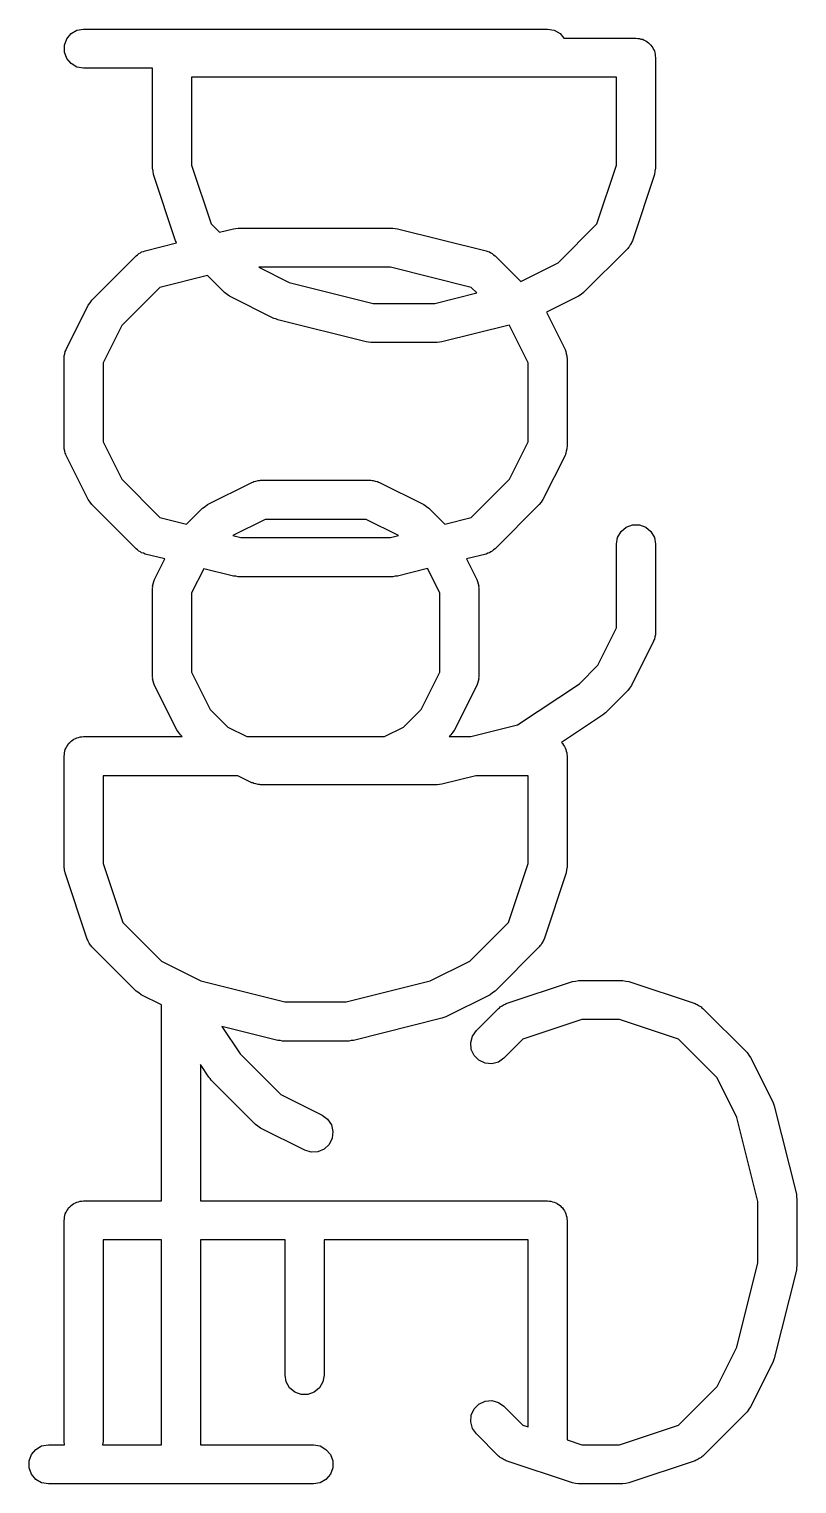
# Model space of a CAD drawing. Extents: x 7.9 to 72.3, y -91 to -26.2.
# Drawn here: x 46.594 to 48.591, y -47.723 to -43.943 of the extents above; entities that cross this region are included whole.
import ezdxf

# ---------------------------------------------------------------- set-up
doc = ezdxf.new("R2010")
doc.units = 0
doc.header["$MEASUREMENT"] = 0
doc.layers.add('BLACK', color=7, linetype='CONTINUOUS')

msp = doc.modelspace()

# ---------------------------------------------------------------- linework, layer by layer
at = {"layer": 'Black'}
for p, q in [((46.6921, -43.9684), (46.7034, -43.9548)), ((46.7034, -43.9548), (46.7187, -43.946)), ((46.7187, -43.946), (46.736, -43.943)), ((46.736, -43.943), (47.9425, -43.943)), ((47.9425, -43.943), (47.9599, -43.946)), ((47.9599, -43.946), (47.9752, -43.9548)), ((47.9752, -43.9548), (47.9849, -43.9665)), ((46.686, -43.9849), (46.6921, -43.9684)), ((46.686, -44.0026), (46.686, -43.9849)), ((46.6921, -44.0192), (46.686, -44.0026)), ((47.9849, -43.9665), (48.1725, -43.9665)), ((48.1725, -43.9665), (48.1769, -43.9672)), ((48.1769, -43.9672), (48.1814, -43.9672)), ((48.1814, -43.9672), (48.1855, -43.9688)), ((48.1855, -43.9688), (48.1899, -43.9695)), ((48.1899, -43.9695), (48.1938, -43.9717)), ((48.1938, -43.9717), (48.1979, -43.9733)), ((48.1979, -43.9733), (48.2014, -43.9761)), ((48.2014, -43.9761), (48.2052, -43.9783)), ((48.2052, -43.9783), (48.2081, -43.9818)), ((48.2081, -43.9818), (48.2115, -43.9846)), ((48.2115, -43.9846), (48.2137, -43.9885)), ((48.2137, -43.9885), (48.2165, -43.9919)), ((48.2165, -43.9919), (48.2181, -43.996)), ((48.2181, -43.996), (48.2203, -43.9999)), ((48.2203, -43.9999), (48.2211, -44.0043)), ((46.7034, -44.0327), (46.6921, -44.0192)), ((46.7187, -44.0415), (46.7034, -44.0327)), ((48.2211, -44.0043), (48.2226, -44.0084)), ((48.2226, -44.0084), (48.2226, -44.0129)), ((48.2226, -44.0129), (48.2233, -44.0173)), ((48.2233, -44.0173), (48.2233, -44.3045)), ((46.736, -44.0446), (46.7187, -44.0415)), ((46.9152, -44.0446), (46.736, -44.0446)), ((46.9152, -44.3045), (46.9152, -44.0446)), ((47.0168, -44.0681), (47.0168, -44.2963)), ((48.1217, -44.0681), (47.0168, -44.0681)), ((48.1217, -44.2963), (48.1217, -44.0681)), ((46.9167, -44.3125), (46.9152, -44.3045)), ((47.0168, -44.2963), (47.0679, -44.4494)), ((48.0707, -44.4494), (48.1217, -44.2963)), ((48.2233, -44.3045), (48.2219, -44.3125)), ((46.9179, -44.3206), (46.9167, -44.3125)), ((46.9753, -44.4929), (46.9179, -44.3206)), ((48.2207, -44.3206), (48.1633, -44.4929)), ((48.2219, -44.3125), (48.2207, -44.3206)), ((47.0679, -44.4494), (47.0892, -44.4707)), ((47.9701, -44.55), (48.0707, -44.4494)), ((46.9767, -44.4955), (46.9753, -44.4929)), ((47.0892, -44.4707), (47.1259, -44.4616)), ((47.1259, -44.4616), (47.1321, -44.4611)), ((47.1321, -44.4611), (47.1382, -44.46)), ((47.1382, -44.46), (47.5404, -44.46)), ((47.5404, -44.46), (47.5465, -44.4611)), ((47.5465, -44.4611), (47.5527, -44.4616)), ((47.5527, -44.4616), (47.7825, -44.519)), ((48.1633, -44.4929), (48.1619, -44.4955)), ((46.8725, -44.5324), (46.8765, -44.5296)), ((46.8765, -44.5296), (46.88, -44.5262)), ((46.88, -44.5262), (46.8836, -44.5246)), ((46.8836, -44.5246), (46.8869, -44.5222)), ((46.8869, -44.5222), (46.8916, -44.521)), ((46.8916, -44.521), (46.8961, -44.519)), ((46.8961, -44.519), (46.9776, -44.4986)), ((46.9775, -44.4983), (46.9767, -44.4955)), ((46.9776, -44.4986), (46.9775, -44.4983)), ((47.7825, -44.519), (47.787, -44.521)), ((47.787, -44.521), (47.7917, -44.5222)), ((47.7917, -44.5222), (47.7949, -44.5245)), ((47.7949, -44.5245), (47.7986, -44.5262)), ((47.7986, -44.5262), (47.8021, -44.5296)), ((47.8021, -44.5296), (47.8061, -44.5324)), ((48.151, -44.5128), (48.0361, -44.6277)), ((48.1527, -44.5104), (48.151, -44.5128)), ((48.1549, -44.5085), (48.1527, -44.5104)), ((48.1577, -44.5032), (48.1549, -44.5085)), ((48.1611, -44.4983), (48.1577, -44.5032)), ((48.1619, -44.4955), (48.1611, -44.4983)), ((46.7576, -44.6473), (46.8725, -44.5324)), ((47.1917, -44.5616), (47.271, -44.6013)), ((47.5341, -44.5616), (47.1917, -44.5616)), ((47.7442, -44.6142), (47.5341, -44.5616)), ((47.8061, -44.5324), (47.8726, -44.5988)), ((47.8726, -44.5988), (47.9701, -44.55)), ((47.058, -44.5832), (46.9344, -44.6142)), ((47.1025, -44.6277), (47.058, -44.5832)), ((47.271, -44.6013), (47.4894, -44.6559)), ((46.9344, -44.6142), (46.8352, -44.7133)), ((47.1092, -44.6324), (47.1025, -44.6277)), ((47.1157, -44.6372), (47.1092, -44.6324)), ((47.2306, -44.6947), (47.1157, -44.6372)), ((47.6492, -44.6559), (47.7586, -44.6285)), ((47.7586, -44.6285), (47.7442, -44.6142)), ((48.0229, -44.6372), (47.9397, -44.6788)), ((48.0295, -44.6324), (48.0229, -44.6372)), ((48.0361, -44.6277), (48.0295, -44.6324)), ((46.6906, -44.7754), (46.7481, -44.6605)), ((46.7481, -44.6605), (46.7529, -44.6539)), ((46.7529, -44.6539), (46.7576, -44.6473)), ((47.4894, -44.6559), (47.6492, -44.6559)), ((47.9397, -44.6788), (47.988, -44.7754)), ((46.8352, -44.7133), (46.7868, -44.8101)), ((47.2359, -44.6963), (47.2306, -44.6947)), ((47.241, -44.6985), (47.2359, -44.6963)), ((47.4708, -44.756), (47.241, -44.6985)), ((47.8424, -44.7123), (47.6678, -44.756)), ((47.8433, -44.7133), (47.8424, -44.7123)), ((47.8917, -44.8101), (47.8433, -44.7133)), ((47.477, -44.7564), (47.4708, -44.756)), ((47.4831, -44.7575), (47.477, -44.7564)), ((47.6555, -44.7575), (47.4831, -44.7575)), ((47.6616, -44.7564), (47.6555, -44.7575)), ((47.6678, -44.756), (47.6616, -44.7564)), ((46.6852, -44.7981), (46.6858, -44.7952)), ((46.6856, -44.7923), (46.6873, -44.7866)), ((46.6858, -44.7952), (46.6856, -44.7923)), ((46.6873, -44.7866), (46.6883, -44.7807)), ((46.6883, -44.7807), (46.6898, -44.7782)), ((46.6898, -44.7782), (46.6906, -44.7754)), ((47.988, -44.7754), (47.9888, -44.7782)), ((47.9888, -44.7782), (47.9903, -44.7807)), ((47.9903, -44.7807), (47.9913, -44.7866)), ((47.9913, -44.7866), (47.993, -44.7923)), ((47.993, -44.7923), (47.9928, -44.7952)), ((47.9928, -44.7952), (47.9933, -44.7981)), ((46.6852, -45.0279), (46.6852, -44.7981)), ((46.7868, -44.8101), (46.7868, -45.0159)), ((47.8917, -45.0159), (47.8917, -44.8101)), ((47.9933, -44.7981), (47.9933, -45.0279)), ((46.7868, -45.0159), (46.8353, -45.1127)), ((47.8433, -45.1127), (47.8917, -45.0159)), ((46.6858, -45.0308), (46.6852, -45.0279)), ((46.6856, -45.0337), (46.6858, -45.0308)), ((46.6873, -45.0394), (46.6856, -45.0337)), ((46.6883, -45.0453), (46.6873, -45.0394)), ((46.6898, -45.0478), (46.6883, -45.0453)), ((46.6906, -45.0506), (46.6898, -45.0478)), ((46.7481, -45.1655), (46.6906, -45.0506)), ((47.988, -45.0506), (47.9305, -45.1655)), ((47.9888, -45.0478), (47.988, -45.0506)), ((47.9903, -45.0453), (47.9888, -45.0478)), ((47.9913, -45.0394), (47.9903, -45.0453)), ((47.993, -45.0337), (47.9913, -45.0394)), ((47.9933, -45.0279), (47.9928, -45.0308)), ((47.9928, -45.0308), (47.993, -45.0337)), ((46.8353, -45.1127), (46.9344, -45.2118)), ((47.0582, -45.1783), (47.1731, -45.1209)), ((47.1731, -45.1209), (47.1759, -45.12)), ((47.1759, -45.12), (47.1785, -45.1186)), ((47.1785, -45.1186), (47.1843, -45.1175)), ((47.1843, -45.1175), (47.19, -45.1158)), ((47.19, -45.1158), (47.193, -45.116)), ((47.193, -45.116), (47.1959, -45.1155)), ((47.1959, -45.1155), (47.4831, -45.1155)), ((47.4831, -45.1155), (47.486, -45.116)), ((47.486, -45.116), (47.4889, -45.1158)), ((47.4889, -45.1158), (47.4946, -45.1175)), ((47.4946, -45.1175), (47.5005, -45.1186)), ((47.5005, -45.1186), (47.503, -45.12)), ((47.503, -45.12), (47.5058, -45.1209)), ((47.5058, -45.1209), (47.6207, -45.1783)), ((47.7442, -45.2118), (47.8433, -45.1127)), ((46.7529, -45.1721), (46.7481, -45.1655)), ((46.7576, -45.1787), (46.7529, -45.1721)), ((47.9257, -45.1721), (47.921, -45.1787)), ((47.9305, -45.1655), (47.9257, -45.1721)), ((46.8725, -45.2936), (46.7576, -45.1787)), ((46.9344, -45.2118), (47.0037, -45.2292)), ((47.0037, -45.2292), (47.045, -45.1878)), ((47.045, -45.1878), (47.0517, -45.1832)), ((47.0517, -45.1832), (47.0582, -45.1783)), ((47.6207, -45.1783), (47.6273, -45.1832)), ((47.6273, -45.1832), (47.6339, -45.1878)), ((47.6339, -45.1878), (47.6752, -45.2291)), ((47.6752, -45.2291), (47.7442, -45.2118)), ((47.921, -45.1787), (47.8061, -45.2936)), ((47.2078, -45.2171), (47.1237, -45.2592)), ((47.4711, -45.2171), (47.2078, -45.2171)), ((47.5551, -45.2591), (47.4711, -45.2171)), ((48.1248, -45.2638), (48.1336, -45.2486)), ((48.1336, -45.2486), (48.1471, -45.2372)), ((48.1471, -45.2372), (48.1637, -45.2312)), ((48.1637, -45.2312), (48.1814, -45.2312)), ((48.1814, -45.2312), (48.1979, -45.2372)), ((48.1979, -45.2372), (48.2115, -45.2486)), ((48.2115, -45.2486), (48.2203, -45.2638)), ((47.1237, -45.2592), (47.1445, -45.2644)), ((47.1445, -45.2644), (47.5341, -45.2644)), ((47.5341, -45.2644), (47.5551, -45.2591)), ((48.1217, -45.2812), (48.1248, -45.2638)), ((48.1217, -45.499), (48.1217, -45.2812)), ((48.2203, -45.2638), (48.2233, -45.2812)), ((48.2233, -45.2812), (48.2233, -45.511)), ((46.8765, -45.2964), (46.8725, -45.2936)), ((46.88, -45.2998), (46.8765, -45.2964)), ((46.8836, -45.3014), (46.88, -45.2998)), ((46.8869, -45.3038), (46.8836, -45.3014)), ((46.8916, -45.305), (46.8869, -45.3038)), ((46.8961, -45.307), (46.8916, -45.305)), ((46.9474, -45.3198), (46.8961, -45.307)), ((46.9206, -45.3734), (46.9474, -45.3198)), ((47.7825, -45.307), (47.7315, -45.3197)), ((47.7315, -45.3197), (47.7584, -45.3734)), ((47.787, -45.305), (47.7825, -45.307)), ((47.7917, -45.3038), (47.787, -45.305)), ((47.795, -45.3014), (47.7917, -45.3038)), ((47.7986, -45.2998), (47.795, -45.3014)), ((47.8021, -45.2964), (47.7986, -45.2998)), ((47.8061, -45.2936), (47.8021, -45.2964)), ((47.0484, -45.3451), (47.0168, -45.4081)), ((47.1259, -45.3644), (47.0484, -45.3451)), ((47.6306, -45.345), (47.5527, -45.3644)), ((47.6621, -45.4081), (47.6306, -45.345)), ((46.9152, -45.3961), (46.9158, -45.3932)), ((46.9152, -45.6259), (46.9152, -45.3961)), ((46.9156, -45.3903), (46.9173, -45.3846)), ((46.9158, -45.3932), (46.9156, -45.3903)), ((46.9173, -45.3846), (46.9183, -45.3787)), ((46.9183, -45.3787), (46.9198, -45.3762)), ((46.9198, -45.3762), (46.9206, -45.3734)), ((47.1321, -45.3649), (47.1259, -45.3644)), ((47.1382, -45.366), (47.1321, -45.3649)), ((47.5404, -45.366), (47.1382, -45.366)), ((47.5465, -45.3649), (47.5404, -45.366)), ((47.5527, -45.3644), (47.5465, -45.3649)), ((47.7584, -45.3734), (47.7592, -45.3762)), ((47.7592, -45.3762), (47.7607, -45.3787)), ((47.7607, -45.3787), (47.7617, -45.3846)), ((47.7617, -45.3846), (47.7634, -45.3903)), ((47.7634, -45.3903), (47.7632, -45.3932)), ((47.7632, -45.3932), (47.7637, -45.3961)), ((47.7637, -45.3961), (47.7637, -45.6259)), ((47.0168, -45.4081), (47.0168, -45.6139)), ((47.6621, -45.6139), (47.6621, -45.4081)), ((48.0733, -45.5958), (48.1217, -45.499)), ((48.2233, -45.511), (48.2228, -45.5139)), ((48.2228, -45.5139), (48.223, -45.5168)), ((48.218, -45.5337), (48.1605, -45.6486)), ((48.2188, -45.5309), (48.218, -45.5337)), ((48.2203, -45.5284), (48.2188, -45.5309)), ((48.2213, -45.5225), (48.2203, -45.5284)), ((48.223, -45.5168), (48.2213, -45.5225)), ((46.9158, -45.6288), (46.9152, -45.6259)), ((47.0168, -45.6139), (47.0652, -45.7107)), ((47.6137, -45.7107), (47.6621, -45.6139)), ((47.7637, -45.6259), (47.7632, -45.6288)), ((48.0253, -45.6439), (48.0733, -45.5958)), ((46.9156, -45.6317), (46.9158, -45.6288)), ((46.9173, -45.6374), (46.9156, -45.6317)), ((46.9183, -45.6433), (46.9173, -45.6374)), ((46.9198, -45.6458), (46.9183, -45.6433)), ((46.9206, -45.6486), (46.9198, -45.6458)), ((46.9781, -45.7636), (46.9206, -45.6486)), ((47.7584, -45.6486), (47.7009, -45.7636)), ((47.7592, -45.6458), (47.7584, -45.6486)), ((47.7607, -45.6433), (47.7592, -45.6458)), ((47.7617, -45.6374), (47.7607, -45.6433)), ((47.7634, -45.6317), (47.7617, -45.6374)), ((47.7632, -45.6288), (47.7634, -45.6317)), ((47.8644, -45.7511), (48.0253, -45.6439)), ((48.151, -45.6619), (48.0936, -45.7193)), ((48.1557, -45.6552), (48.151, -45.6619)), ((48.1605, -45.6486), (48.1557, -45.6552)), ((47.0652, -45.7107), (47.111, -45.7565)), ((47.5679, -45.7565), (47.6137, -45.7107)), ((48.0858, -45.7256), (47.9786, -45.7972)), ((48.0895, -45.7222), (48.0858, -45.7256)), ((48.0936, -45.7193), (48.0895, -45.7222)), ((46.9829, -45.7701), (46.9781, -45.7636)), ((46.9876, -45.7768), (46.9829, -45.7701)), ((46.9923, -45.7814), (46.9876, -45.7768)), ((47.111, -45.7565), (47.1608, -45.7814)), ((47.5181, -45.7814), (47.5679, -45.7565)), ((47.6914, -45.7768), (47.6867, -45.7814)), ((47.6961, -45.7701), (47.6914, -45.7768)), ((47.7009, -45.7636), (47.6961, -45.7701)), ((47.7432, -45.7814), (47.8644, -45.7511)), ((46.6875, -45.8192), (46.6883, -45.8149)), ((46.6883, -45.8149), (46.6905, -45.811)), ((46.6905, -45.811), (46.6921, -45.8068)), ((46.6921, -45.8068), (46.6949, -45.8034)), ((46.6949, -45.8034), (46.6971, -45.7996)), ((46.6971, -45.7996), (46.7005, -45.7967)), ((46.7005, -45.7967), (46.7034, -45.7933)), ((46.7034, -45.7933), (46.7072, -45.7911)), ((46.7072, -45.7911), (46.7106, -45.7882)), ((46.7106, -45.7882), (46.7148, -45.7867)), ((46.7148, -45.7867), (46.7187, -45.7845)), ((46.7187, -45.7845), (46.7231, -45.7837)), ((46.7231, -45.7837), (46.7272, -45.7822)), ((46.7272, -45.7822), (46.7317, -45.7822)), ((46.7317, -45.7822), (46.736, -45.7814)), ((46.736, -45.7814), (46.9923, -45.7814)), ((47.1608, -45.7814), (47.5181, -45.7814)), ((47.6867, -45.7814), (47.7432, -45.7814)), ((47.9786, -45.7972), (47.9815, -45.7996)), ((47.9815, -45.7996), (47.9837, -45.8034)), ((47.9837, -45.8034), (47.9865, -45.8068)), ((47.9865, -45.8068), (47.9881, -45.811)), ((47.9881, -45.811), (47.9903, -45.8149)), ((47.9903, -45.8149), (47.9911, -45.8192)), ((46.6852, -45.8322), (46.686, -45.8279)), ((46.6852, -46.1195), (46.6852, -45.8322)), ((46.686, -45.8234), (46.6875, -45.8192)), ((46.686, -45.8279), (46.686, -45.8234)), ((47.9911, -45.8192), (47.9926, -45.8234)), ((47.9926, -45.8234), (47.9926, -45.8279)), ((47.9926, -45.8279), (47.9933, -45.8322)), ((47.9933, -45.8322), (47.9933, -46.1195)), ((47.1369, -45.883), (46.7868, -45.883)), ((46.7868, -45.883), (46.7868, -46.1113)), ((47.1731, -45.9012), (47.1369, -45.883)), ((47.7557, -45.883), (47.6678, -45.905)), ((47.8917, -45.883), (47.7557, -45.883)), ((47.8917, -46.1113), (47.8917, -45.883)), ((47.1759, -45.902), (47.1731, -45.9012)), ((47.1785, -45.9035), (47.1759, -45.902)), ((47.1843, -45.9045), (47.1785, -45.9035)), ((47.19, -45.9062), (47.1843, -45.9045)), ((47.193, -45.906), (47.19, -45.9062)), ((47.1959, -45.9065), (47.193, -45.906)), ((47.6555, -45.9065), (47.1959, -45.9065)), ((47.6616, -45.9055), (47.6555, -45.9065)), ((47.6678, -45.905), (47.6616, -45.9055)), ((46.6867, -46.1275), (46.6852, -46.1195)), ((46.7868, -46.1113), (46.8379, -46.2644)), ((47.8407, -46.2644), (47.8917, -46.1113)), ((47.9933, -46.1195), (47.9919, -46.1275)), ((46.6879, -46.1356), (46.6867, -46.1275)), ((46.7453, -46.3079), (46.6879, -46.1356)), ((47.9907, -46.1356), (47.9333, -46.3079)), ((47.9919, -46.1275), (47.9907, -46.1356)), ((46.8379, -46.2644), (46.9385, -46.365)), ((47.7401, -46.365), (47.8407, -46.2644)), ((46.7467, -46.3105), (46.7453, -46.3079)), ((47.9333, -46.3079), (47.9319, -46.3105)), ((46.7475, -46.3133), (46.7467, -46.3105)), ((46.7509, -46.3182), (46.7475, -46.3133)), ((46.7537, -46.3234), (46.7509, -46.3182)), ((46.7559, -46.3254), (46.7537, -46.3234)), ((46.7576, -46.3278), (46.7559, -46.3254)), ((46.8725, -46.4427), (46.7576, -46.3278)), ((47.921, -46.3278), (47.8061, -46.4427)), ((47.9227, -46.3254), (47.921, -46.3278)), ((47.9249, -46.3234), (47.9227, -46.3254)), ((47.9277, -46.3182), (47.9249, -46.3234)), ((47.9311, -46.3133), (47.9277, -46.3182)), ((47.9319, -46.3105), (47.9311, -46.3133)), ((46.9385, -46.365), (47.041, -46.4163)), ((47.6376, -46.4163), (47.7401, -46.365)), ((47.041, -46.4163), (47.2594, -46.4709)), ((47.4192, -46.4709), (47.6376, -46.4163)), ((47.8347, -46.4753), (48.0071, -46.4179)), ((48.0071, -46.4179), (48.0151, -46.4167)), ((48.0151, -46.4167), (48.0231, -46.4152)), ((48.0231, -46.4152), (48.138, -46.4152)), ((48.138, -46.4152), (48.146, -46.4167)), ((48.146, -46.4167), (48.1541, -46.4179)), ((48.1541, -46.4179), (48.3264, -46.4753)), ((46.8792, -46.4474), (46.8725, -46.4427)), ((46.8857, -46.4522), (46.8792, -46.4474)), ((46.9382, -46.4784), (46.8857, -46.4522)), ((47.7929, -46.4522), (47.678, -46.5097)), ((47.7995, -46.4473), (47.7929, -46.4522)), ((47.8061, -46.4427), (47.7995, -46.4473)), ((46.9382, -46.9879), (46.9382, -46.4784)), ((47.2594, -46.4709), (47.4192, -46.4709)), ((47.7574, -46.545), (47.8148, -46.4876)), ((47.8148, -46.4876), (47.8172, -46.4859)), ((47.8172, -46.4859), (47.8192, -46.4837)), ((47.8192, -46.4837), (47.8244, -46.4809)), ((47.8244, -46.4809), (47.8293, -46.4775)), ((47.8293, -46.4775), (47.8321, -46.4767)), ((47.8321, -46.4767), (47.8347, -46.4753)), ((48.3264, -46.4753), (48.329, -46.4767)), ((48.329, -46.4767), (48.3318, -46.4775)), ((48.3318, -46.4775), (48.3367, -46.4809)), ((48.3367, -46.4809), (48.342, -46.4837)), ((48.342, -46.4837), (48.3439, -46.4859)), ((48.3439, -46.4859), (48.3463, -46.4876)), ((48.3463, -46.4876), (48.4612, -46.6025)), ((47.2408, -46.5709), (47.0958, -46.5347)), ((47.0958, -46.5347), (47.1434, -46.606)), ((47.6676, -46.5135), (47.4378, -46.5709)), ((47.6727, -46.5112), (47.6676, -46.5135)), ((47.678, -46.5097), (47.6727, -46.5112)), ((48.0314, -46.5168), (47.8782, -46.5679)), ((48.1298, -46.5168), (48.0314, -46.5168)), ((48.2829, -46.5679), (48.1298, -46.5168)), ((47.247, -46.5714), (47.2408, -46.5709)), ((47.2531, -46.5725), (47.247, -46.5714)), ((47.4255, -46.5725), (47.2531, -46.5725)), ((47.4316, -46.5714), (47.4255, -46.5725)), ((47.4378, -46.5709), (47.4316, -46.5714)), ((47.7427, -46.5765), (47.7473, -46.5595)), ((47.7473, -46.5595), (47.7574, -46.545)), ((47.8782, -46.5679), (47.8292, -46.6169)), ((48.3835, -46.6685), (48.2829, -46.5679)), ((47.1434, -46.606), (47.2489, -46.7116)), ((47.7442, -46.5941), (47.7427, -46.5765)), ((47.7517, -46.6101), (47.7442, -46.5941)), ((47.7642, -46.6226), (47.7517, -46.6101)), ((48.4612, -46.6025), (48.4659, -46.6092)), ((48.4659, -46.6092), (48.4707, -46.6157)), ((47.0616, -46.6666), (47.0398, -46.6338)), ((47.0398, -46.6338), (47.0398, -46.9879)), ((47.7802, -46.63), (47.7642, -46.6226)), ((47.7977, -46.6316), (47.7802, -46.63)), ((47.8148, -46.627), (47.7977, -46.6316)), ((47.8292, -46.6169), (47.8148, -46.627)), ((48.4707, -46.6157), (48.5282, -46.7306)), ((47.0651, -46.6702), (47.0616, -46.6666)), ((47.068, -46.6743), (47.0651, -46.6702)), ((47.1829, -46.7892), (47.068, -46.6743)), ((48.4348, -46.771), (48.3835, -46.6685)), ((47.2489, -46.7116), (47.3564, -46.7653)), ((48.5282, -46.7306), (48.5298, -46.7359)), ((48.5298, -46.7359), (48.532, -46.741)), ((48.532, -46.741), (48.5895, -46.9708)), ((47.1895, -46.7939), (47.1829, -46.7892)), ((47.1961, -46.7987), (47.1895, -46.7939)), ((47.311, -46.8562), (47.1961, -46.7987)), ((47.3564, -46.7653), (47.3706, -46.7758)), ((47.3706, -46.7758), (47.3803, -46.7906)), ((47.3803, -46.7906), (47.3844, -46.8077)), ((48.4894, -46.9894), (48.4348, -46.771)), ((47.3824, -46.8252), (47.3745, -46.841)), ((47.3844, -46.8077), (47.3824, -46.8252)), ((47.3279, -46.8612), (47.311, -46.8562)), ((47.3455, -46.8602), (47.3279, -46.8612)), ((47.3617, -46.8532), (47.3455, -46.8602)), ((47.3745, -46.841), (47.3617, -46.8532)), ((46.7231, -46.9902), (46.7272, -46.9887)), ((46.7272, -46.9887), (46.7317, -46.9887)), ((46.7317, -46.9887), (46.736, -46.9879)), ((46.736, -46.9879), (46.9382, -46.9879)), ((47.0398, -46.9879), (47.9425, -46.9879)), ((47.9425, -46.9879), (47.9469, -46.9887)), ((47.9469, -46.9887), (47.9514, -46.9887)), ((47.9514, -46.9887), (47.9555, -46.9902)), ((48.5895, -46.9708), (48.5899, -46.977)), ((48.5899, -46.977), (48.591, -46.9831)), ((48.591, -46.9831), (48.591, -47.1555)), ((46.686, -47.0299), (46.6875, -47.0257)), ((46.6875, -47.0257), (46.6883, -47.0214)), ((46.6883, -47.0214), (46.6905, -47.0175)), ((46.6905, -47.0175), (46.6921, -47.0133)), ((46.6921, -47.0133), (46.6949, -47.0099)), ((46.6949, -47.0099), (46.6971, -47.0061)), ((46.6971, -47.0061), (46.7005, -47.0032)), ((46.7005, -47.0032), (46.7034, -46.9998)), ((46.7034, -46.9998), (46.7072, -46.9976)), ((46.7072, -46.9976), (46.7106, -46.9947)), ((46.7106, -46.9947), (46.7148, -46.9932)), ((46.7148, -46.9932), (46.7187, -46.991)), ((46.7187, -46.991), (46.7231, -46.9902)), ((47.9555, -46.9902), (47.9599, -46.991)), ((47.9599, -46.991), (47.9638, -46.9932)), ((47.9638, -46.9932), (47.9679, -46.9947)), ((47.9679, -46.9947), (47.9714, -46.9976)), ((47.9714, -46.9976), (47.9752, -46.9998)), ((47.9752, -46.9998), (47.9781, -47.0032)), ((47.9781, -47.0032), (47.9815, -47.0061)), ((47.9815, -47.0061), (47.9837, -47.0099)), ((47.9837, -47.0099), (47.9865, -47.0133)), ((47.9865, -47.0133), (47.9881, -47.0175)), ((47.9881, -47.0175), (47.9903, -47.0214)), ((47.9903, -47.0214), (47.9911, -47.0257)), ((47.9911, -47.0257), (47.9926, -47.0299)), ((48.4894, -47.1492), (48.4894, -46.9894)), ((46.6852, -47.0387), (46.686, -47.0344)), ((46.6852, -47.6133), (46.6852, -47.0387)), ((46.686, -47.0344), (46.686, -47.0299)), ((47.9926, -47.0299), (47.9926, -47.0344)), ((47.9926, -47.0344), (47.9933, -47.0387)), ((47.9933, -47.0387), (47.9933, -47.6091)), ((46.7868, -47.0895), (46.7868, -47.6133)), ((46.9382, -47.0895), (46.7868, -47.0895)), ((46.9382, -47.6217), (46.9382, -47.0895)), ((47.2598, -47.0895), (47.0398, -47.0895)), ((47.0398, -47.0895), (47.0398, -47.6217)), ((47.2598, -47.4409), (47.2598, -47.0895)), ((47.8917, -47.0895), (47.3614, -47.0895)), ((47.3614, -47.0895), (47.3614, -47.4409)), ((47.8917, -47.5752), (47.8917, -47.0895)), ((48.4348, -47.3676), (48.4894, -47.1492)), ((48.5895, -47.1678), (48.532, -47.3976)), ((48.5899, -47.1616), (48.5895, -47.1678)), ((48.591, -47.1555), (48.5899, -47.1616)), ((48.3835, -47.4701), (48.4348, -47.3676)), ((48.5298, -47.4027), (48.5282, -47.408)), ((48.532, -47.3976), (48.5298, -47.4027)), ((47.2628, -47.4583), (47.2598, -47.4409)), ((47.3614, -47.4409), (47.3583, -47.4583)), ((48.5282, -47.408), (48.4707, -47.5229)), ((47.2717, -47.4736), (47.2628, -47.4583)), ((47.2852, -47.4849), (47.2717, -47.4736)), ((47.3495, -47.4736), (47.336, -47.4849)), ((47.3583, -47.4583), (47.3495, -47.4736)), ((48.2829, -47.5707), (48.3835, -47.4701)), ((47.3017, -47.4909), (47.2852, -47.4849)), ((47.3194, -47.4909), (47.3017, -47.4909)), ((47.336, -47.4849), (47.3194, -47.4909)), ((47.7517, -47.5285), (47.7642, -47.516)), ((47.7642, -47.516), (47.7802, -47.5086)), ((47.7802, -47.5086), (47.7977, -47.507)), ((47.7977, -47.507), (47.8148, -47.5116)), ((47.8148, -47.5116), (47.8292, -47.5217)), ((47.7427, -47.5621), (47.7442, -47.5445)), ((47.7442, -47.5445), (47.7517, -47.5285)), ((47.8292, -47.5217), (47.8782, -47.5707)), ((48.4612, -47.5361), (48.3463, -47.651)), ((48.4659, -47.5294), (48.4612, -47.5361)), ((48.4707, -47.5229), (48.4659, -47.5294)), ((47.7473, -47.5791), (47.7427, -47.5621)), ((47.7574, -47.5936), (47.7473, -47.5791)), ((47.8148, -47.651), (47.7574, -47.5936)), ((47.8782, -47.5707), (47.8917, -47.5752)), ((48.1298, -47.6217), (48.2829, -47.5707)), ((46.6116, -47.6336), (46.6269, -47.6248)), ((46.6269, -47.6248), (46.6443, -47.6217)), ((46.6443, -47.6217), (46.6867, -47.6217)), ((46.6867, -47.6217), (46.6852, -47.6133)), ((46.7868, -47.6133), (46.7854, -47.6217)), ((46.7854, -47.6217), (46.9382, -47.6217)), ((47.0398, -47.6217), (47.3337, -47.6217)), ((47.3337, -47.6217), (47.3511, -47.6248)), ((47.3511, -47.6248), (47.3663, -47.6336)), ((47.9933, -47.6091), (48.0314, -47.6217)), ((48.0314, -47.6217), (48.1298, -47.6217)), ((46.5942, -47.6637), (46.6003, -47.6471)), ((46.5942, -47.6814), (46.5942, -47.6637)), ((46.6003, -47.6471), (46.6116, -47.6336)), ((47.3663, -47.6336), (47.3777, -47.6471)), ((47.3777, -47.6471), (47.3837, -47.6637)), ((47.3837, -47.6637), (47.3837, -47.6814)), ((47.8172, -47.6527), (47.8148, -47.651)), ((47.8192, -47.6549), (47.8172, -47.6527)), ((47.8244, -47.6577), (47.8192, -47.6549)), ((47.8293, -47.6611), (47.8244, -47.6577)), ((47.8321, -47.6619), (47.8293, -47.6611)), ((47.8347, -47.6633), (47.8321, -47.6619)), ((48.0071, -47.7207), (47.8347, -47.6633)), ((48.3264, -47.6633), (48.1541, -47.7207)), ((48.329, -47.6619), (48.3264, -47.6633)), ((48.3318, -47.6611), (48.329, -47.6619)), ((48.3367, -47.6577), (48.3318, -47.6611)), ((48.342, -47.6549), (48.3367, -47.6577)), ((48.3439, -47.6527), (48.342, -47.6549)), ((48.3463, -47.651), (48.3439, -47.6527)), ((46.6003, -47.6979), (46.5942, -47.6814)), ((46.6116, -47.7115), (46.6003, -47.6979)), ((47.3777, -47.6979), (47.3663, -47.7115)), ((47.3837, -47.6814), (47.3777, -47.6979)), ((46.6269, -47.7203), (46.6116, -47.7115)), ((46.6443, -47.7233), (46.6269, -47.7203)), ((47.3337, -47.7233), (46.6443, -47.7233)), ((47.3511, -47.7203), (47.3337, -47.7233)), ((47.3663, -47.7115), (47.3511, -47.7203)), ((48.0151, -47.7219), (48.0071, -47.7207)), ((48.0231, -47.7233), (48.0151, -47.7219)), ((48.138, -47.7233), (48.0231, -47.7233)), ((48.146, -47.7219), (48.138, -47.7233)), ((48.1541, -47.7207), (48.146, -47.7219))]:
    msp.add_line(p, q, dxfattribs=at)

doc.saveas('drawing.dxf')
